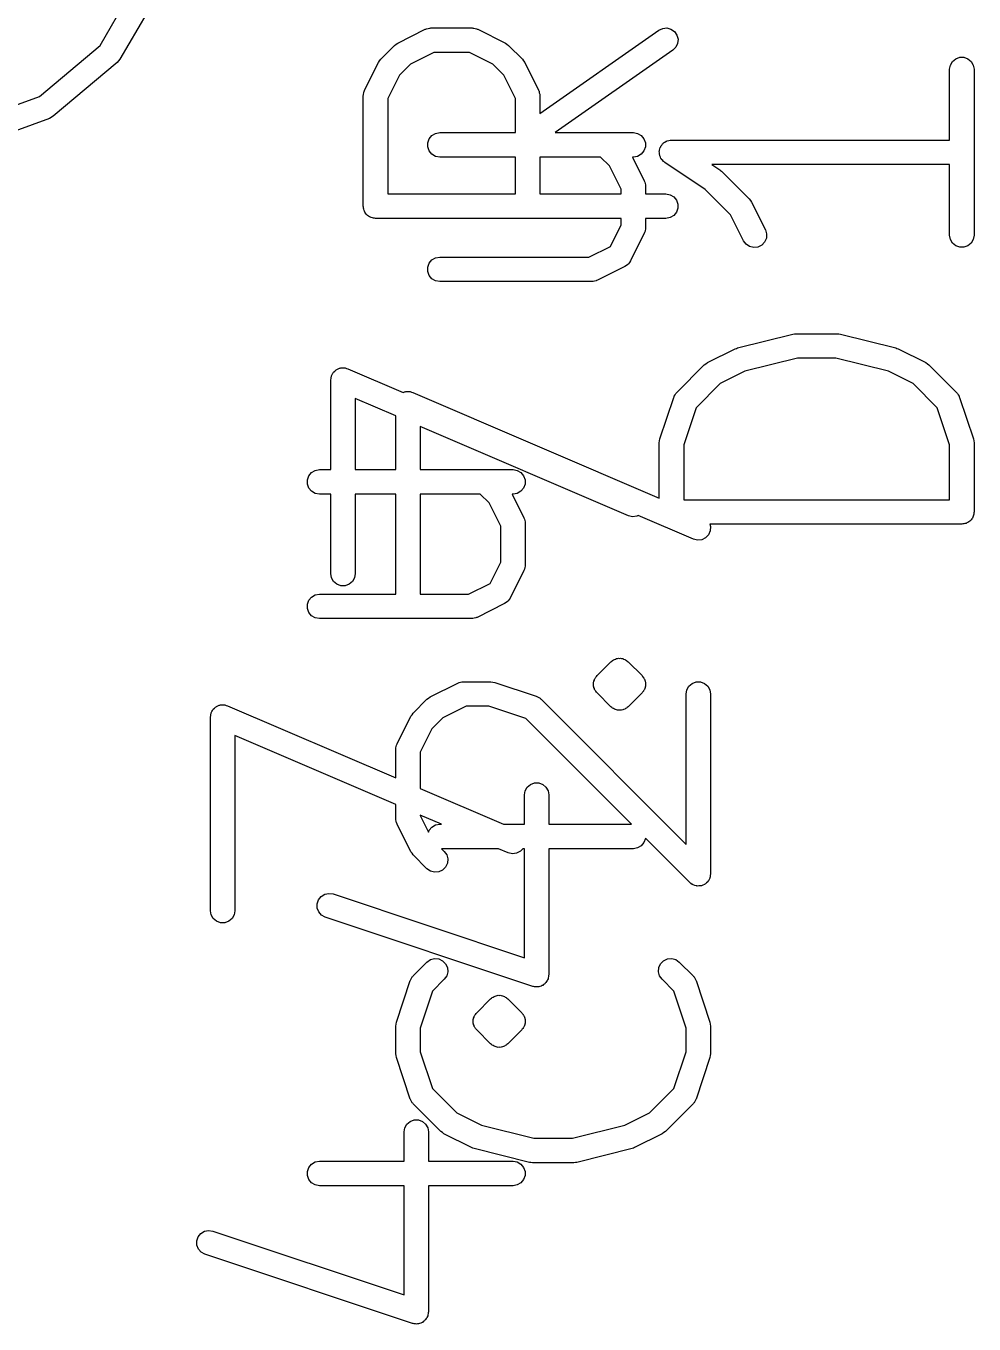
# Model space of a CAD drawing. Extents: x -2 to 76, y -93 to 7.
# Drawn here: x 12.92 to 16.86, y -42.22 to -36.83 of the extents above; entities that cross this region are included whole.
import ezdxf

# ---------------------------------------------------------------- set-up
doc = ezdxf.new("R2010")
doc.units = 0
doc.header["$MEASUREMENT"] = 0
doc.layers.add('BLACK', color=7, linetype='CONTINUOUS')

msp = doc.modelspace()

# ---------------------------------------------------------------- linework, layer by layer
at = {"layer": 'Black'}
for p, q in [((13.2272, -36.9102), (13.392, -36.6247)), ((13.483, -36.667), (13.3093, -36.9678)), ((14.4632, -36.9003), (14.5781, -36.8429)), ((14.5781, -36.8429), (14.5809, -36.842)), ((14.5809, -36.842), (14.5835, -36.8406)), ((14.5835, -36.8406), (14.5893, -36.8395)), ((14.5893, -36.8395), (14.595, -36.8378)), ((14.595, -36.8378), (14.598, -36.838)), ((14.598, -36.838), (14.6009, -36.8375)), ((14.6009, -36.8375), (14.7732, -36.8375)), ((14.7732, -36.8375), (14.7761, -36.838)), ((14.7761, -36.838), (14.779, -36.8378)), ((14.779, -36.8378), (14.7847, -36.8395)), ((14.7847, -36.8395), (14.7906, -36.8406)), ((14.7906, -36.8406), (14.7931, -36.842)), ((14.7931, -36.842), (14.7959, -36.8429)), ((14.7959, -36.8429), (14.9108, -36.9003)), ((15.0538, -37.1929), (15.5484, -36.8467)), ((15.5484, -36.8467), (15.5644, -36.8392)), ((15.5644, -36.8392), (15.582, -36.8377)), ((15.582, -36.8377), (15.599, -36.8423)), ((15.599, -36.8423), (15.6135, -36.8524)), ((15.6135, -36.8524), (15.6236, -36.8668)), ((15.6236, -36.8668), (15.6282, -36.8839)), ((12.9746, -37.1221), (13.2272, -36.9102)), ((14.3926, -36.9673), (14.45, -36.9098)), ((14.45, -36.9098), (14.4567, -36.9052)), ((14.4567, -36.9052), (14.4632, -36.9003)), ((14.9108, -36.9003), (14.9174, -36.9052)), ((14.9174, -36.9052), (14.924, -36.9098)), ((14.924, -36.9098), (14.9815, -36.9673)), ((15.6067, -36.9299), (15.1176, -37.2722)), ((15.6192, -36.9175), (15.6067, -36.9299)), ((15.6266, -36.9015), (15.6192, -36.9175)), ((15.6282, -36.8839), (15.6266, -36.9015)), ((13.2982, -36.9811), (13.0321, -37.2043)), ((13.3093, -36.9678), (13.2982, -36.9811)), ((13.3093, -36.9678), (13.3093, -36.9678)), ((14.3256, -37.0954), (14.3831, -36.9805)), ((14.3831, -36.9805), (14.3879, -36.974)), ((14.3879, -36.974), (14.3926, -36.9673)), ((14.6128, -36.9391), (14.516, -36.9875)), ((14.7612, -36.9391), (14.6128, -36.9391)), ((14.858, -36.9875), (14.7612, -36.9391)), ((14.9815, -36.9673), (14.9862, -36.974)), ((14.9862, -36.974), (14.991, -36.9805)), ((14.991, -36.9805), (15.0485, -37.0954)), ((16.7598, -36.9919), (16.7686, -36.9766)), ((16.7686, -36.9766), (16.7821, -36.9653)), ((16.7821, -36.9653), (16.7987, -36.9592)), ((16.7987, -36.9592), (16.8164, -36.9592)), ((16.8164, -36.9592), (16.8329, -36.9653)), ((16.8329, -36.9653), (16.8465, -36.9766)), ((16.8465, -36.9766), (16.8553, -36.9919)), ((14.4703, -37.0333), (14.4218, -37.1301)), ((14.516, -36.9875), (14.4703, -37.0333)), ((14.9038, -37.0333), (14.858, -36.9875)), ((14.9522, -37.1301), (14.9038, -37.0333)), ((16.7567, -37.0093), (16.7598, -36.9919)), ((16.7567, -37.3032), (16.7567, -37.0093)), ((16.8553, -36.9919), (16.8583, -37.0093)), ((16.8583, -37.0093), (16.8583, -37.6987)), ((12.6627, -37.2356), (12.9746, -37.1221)), ((14.3202, -37.1181), (14.3208, -37.1152)), ((14.3202, -37.5777), (14.3202, -37.1181)), ((14.3206, -37.1123), (14.3223, -37.1066)), ((14.3208, -37.1152), (14.3206, -37.1123)), ((14.3223, -37.1066), (14.3233, -37.1007)), ((14.3233, -37.1007), (14.3248, -37.0982)), ((14.3248, -37.0982), (14.3256, -37.0954)), ((14.4218, -37.1301), (14.4218, -37.5269)), ((14.9522, -37.2722), (14.9522, -37.1301)), ((15.0485, -37.0954), (15.0493, -37.0982)), ((15.0493, -37.0982), (15.0508, -37.1007)), ((15.0508, -37.1007), (15.0518, -37.1066)), ((15.0518, -37.1066), (15.0535, -37.1123)), ((15.0535, -37.1123), (15.0533, -37.1152)), ((15.0533, -37.1152), (15.0538, -37.1181)), ((15.0538, -37.1181), (15.0538, -37.1929)), ((13.0171, -37.213), (12.6907, -37.3318)), ((13.0321, -37.2043), (13.0171, -37.213)), ((13.0321, -37.2043), (13.0321, -37.2043)), ((14.5882, -37.3142), (14.5942, -37.2976)), ((14.5942, -37.2976), (14.6056, -37.2841)), ((14.6056, -37.2841), (14.6208, -37.2753)), ((14.6208, -37.2753), (14.6382, -37.2722)), ((14.6382, -37.2722), (14.9522, -37.2722)), ((15.1176, -37.2722), (15.4425, -37.2722)), ((15.4425, -37.2722), (15.4599, -37.2753)), ((15.4599, -37.2753), (15.4752, -37.2841)), ((15.4752, -37.2841), (15.4865, -37.2976)), ((15.4865, -37.2976), (15.4926, -37.3142)), ((15.5736, -37.312), (15.5785, -37.3084)), ((15.5785, -37.3084), (15.5812, -37.3076)), ((15.5812, -37.3076), (15.5837, -37.3062)), ((15.5837, -37.3062), (15.5896, -37.3052)), ((15.5896, -37.3052), (15.5955, -37.3035)), ((15.5955, -37.3035), (15.5983, -37.3037)), ((15.5983, -37.3037), (15.601, -37.3032)), ((15.601, -37.3032), (16.7567, -37.3032)), ((14.5882, -37.3319), (14.5882, -37.3142)), ((14.5942, -37.3484), (14.5882, -37.3319)), ((14.6056, -37.362), (14.5942, -37.3484)), ((14.6208, -37.3708), (14.6056, -37.362)), ((15.4752, -37.362), (15.4599, -37.3708)), ((15.4865, -37.3484), (15.4752, -37.362)), ((15.4926, -37.3319), (15.4865, -37.3484)), ((15.4926, -37.3142), (15.4926, -37.3319)), ((15.5504, -37.3507), (15.551, -37.348)), ((15.551, -37.3567), (15.5504, -37.3507)), ((15.551, -37.3452), (15.5531, -37.3395)), ((15.551, -37.348), (15.551, -37.3452)), ((15.551, -37.3628), (15.551, -37.3567)), ((15.552, -37.3654), (15.551, -37.3628)), ((15.5531, -37.3395), (15.5545, -37.3336)), ((15.5545, -37.3336), (15.5561, -37.3312)), ((15.5561, -37.3312), (15.5571, -37.3286)), ((15.5571, -37.3286), (15.561, -37.3239)), ((15.561, -37.3239), (15.5643, -37.3189)), ((15.5643, -37.3189), (15.5666, -37.3172)), ((15.5666, -37.3172), (15.5684, -37.3151)), ((15.5684, -37.3151), (15.5736, -37.312)), ((14.6382, -37.3738), (14.6208, -37.3708)), ((14.9522, -37.3738), (14.6382, -37.3738)), ((14.9522, -37.5269), (14.9522, -37.3738)), ((15.0538, -37.3738), (15.0538, -37.5269)), ((15.3066, -37.3738), (15.0538, -37.3738)), ((15.3433, -37.4106), (15.3066, -37.3738)), ((15.3917, -37.5074), (15.3433, -37.4106)), ((15.4425, -37.3738), (15.4386, -37.3738)), ((15.4386, -37.3738), (15.488, -37.4727)), ((15.4599, -37.3708), (15.4425, -37.3738)), ((15.5523, -37.3682), (15.552, -37.3654)), ((15.555, -37.3737), (15.5523, -37.3682)), ((15.5571, -37.3794), (15.555, -37.3737)), ((15.5589, -37.3815), (15.5571, -37.3794)), ((15.5601, -37.3841), (15.5589, -37.3815)), ((15.5645, -37.3882), (15.5601, -37.3841)), ((15.5684, -37.3929), (15.5645, -37.3882)), ((15.5708, -37.3943), (15.5684, -37.3929)), ((15.5729, -37.3962), (15.5708, -37.3943)), ((15.741, -37.5084), (15.5729, -37.3962)), ((16.7567, -37.4048), (15.7688, -37.4048)), ((15.7688, -37.4048), (15.8016, -37.4266)), ((16.7567, -37.6987), (16.7567, -37.4048)), ((15.8016, -37.4266), (15.8052, -37.4301)), ((15.8052, -37.4301), (15.8093, -37.433)), ((15.8093, -37.433), (15.9242, -37.5479)), ((15.3917, -37.5269), (15.3917, -37.5074)), ((15.488, -37.4727), (15.4888, -37.4755)), ((15.4888, -37.4755), (15.4903, -37.478)), ((15.4903, -37.478), (15.4913, -37.4839)), ((15.4913, -37.4839), (15.493, -37.4896)), ((15.493, -37.4896), (15.4928, -37.4925)), ((15.4928, -37.4925), (15.4933, -37.4954)), ((15.4933, -37.4954), (15.4933, -37.5269)), ((15.8466, -37.6139), (15.741, -37.5084)), ((14.321, -37.5821), (14.3202, -37.5777)), ((14.4218, -37.5269), (14.9522, -37.5269)), ((15.0538, -37.5269), (15.3917, -37.5269)), ((15.4933, -37.5269), (15.5775, -37.5269)), ((15.5775, -37.5269), (15.5949, -37.53)), ((15.5949, -37.53), (15.6102, -37.5388)), ((15.6102, -37.5388), (15.6215, -37.5523)), ((15.6215, -37.5523), (15.6276, -37.5689)), ((15.6276, -37.5689), (15.6276, -37.5866)), ((15.9242, -37.5479), (15.9289, -37.5545)), ((15.9289, -37.5545), (15.9337, -37.5611)), ((15.9337, -37.5611), (15.9912, -37.676)), ((14.321, -37.5866), (14.321, -37.5821)), ((14.3225, -37.5907), (14.321, -37.5866)), ((14.3233, -37.5951), (14.3225, -37.5907)), ((14.3255, -37.599), (14.3233, -37.5951)), ((14.3271, -37.6031), (14.3255, -37.599)), ((14.3299, -37.6065), (14.3271, -37.6031)), ((14.3321, -37.6104), (14.3299, -37.6065)), ((14.3355, -37.6132), (14.3321, -37.6104)), ((14.3384, -37.6167), (14.3355, -37.6132)), ((14.3422, -37.6189), (14.3384, -37.6167)), ((14.3456, -37.6217), (14.3422, -37.6189)), ((14.3498, -37.6233), (14.3456, -37.6217)), ((14.3537, -37.6255), (14.3498, -37.6233)), ((14.3581, -37.6262), (14.3537, -37.6255)), ((14.3622, -37.6278), (14.3581, -37.6262)), ((14.3667, -37.6278), (14.3622, -37.6278)), ((14.371, -37.6285), (14.3667, -37.6278)), ((15.3917, -37.6285), (14.371, -37.6285)), ((15.3917, -37.6558), (15.3917, -37.6285)), ((15.5775, -37.6285), (15.4933, -37.6285)), ((15.4933, -37.6285), (15.4933, -37.6678)), ((15.5949, -37.6255), (15.5775, -37.6285)), ((15.6102, -37.6167), (15.5949, -37.6255)), ((15.6215, -37.6031), (15.6102, -37.6167)), ((15.6276, -37.5866), (15.6215, -37.6031)), ((15.9003, -37.7214), (15.8466, -37.6139)), ((15.3472, -37.7448), (15.3917, -37.6558)), ((15.4888, -37.6877), (15.488, -37.6905)), ((15.4903, -37.6851), (15.4888, -37.6877)), ((15.4913, -37.6793), (15.4903, -37.6851)), ((15.493, -37.6736), (15.4913, -37.6793)), ((15.4933, -37.6678), (15.4928, -37.6706)), ((15.4928, -37.6706), (15.493, -37.6736)), ((15.9912, -37.676), (15.9962, -37.6929)), ((15.488, -37.6905), (15.4305, -37.8054)), ((15.9108, -37.7356), (15.9003, -37.7214)), ((15.9256, -37.7453), (15.9108, -37.7356)), ((15.976, -37.7395), (15.9602, -37.7474)), ((15.9882, -37.7267), (15.976, -37.7395)), ((15.9952, -37.7105), (15.9882, -37.7267)), ((15.9962, -37.6929), (15.9952, -37.7105)), ((16.7598, -37.7161), (16.7567, -37.6987)), ((16.7686, -37.7313), (16.7598, -37.7161)), ((16.7821, -37.7427), (16.7686, -37.7313)), ((16.8465, -37.7313), (16.8329, -37.7427)), ((16.8553, -37.7161), (16.8465, -37.7313)), ((16.8583, -37.6987), (16.8553, -37.7161)), ((14.6056, -37.8012), (14.6208, -37.7924)), ((14.6208, -37.7924), (14.6382, -37.7893)), ((14.6382, -37.7893), (15.2582, -37.7893)), ((15.2582, -37.7893), (15.3472, -37.7448)), ((15.9427, -37.7494), (15.9256, -37.7453)), ((15.9602, -37.7474), (15.9427, -37.7494)), ((16.7987, -37.7487), (16.7821, -37.7427)), ((16.8164, -37.7487), (16.7987, -37.7487)), ((16.8329, -37.7427), (16.8164, -37.7487)), ((14.5882, -37.8313), (14.5942, -37.8147)), ((14.5882, -37.8489), (14.5882, -37.8313)), ((14.5942, -37.8655), (14.5882, -37.8489)), ((14.5942, -37.8147), (14.6056, -37.8012)), ((15.4078, -37.8281), (15.2929, -37.8856)), ((15.4138, -37.8237), (15.4078, -37.8281)), ((15.42, -37.8196), (15.4138, -37.8237)), ((15.4209, -37.8184), (15.42, -37.8196)), ((15.422, -37.8176), (15.4209, -37.8184)), ((15.4261, -37.8114), (15.422, -37.8176)), ((15.4305, -37.8054), (15.4261, -37.8114)), ((14.6056, -37.879), (14.5942, -37.8655)), ((14.6208, -37.8879), (14.6056, -37.879)), ((14.6382, -37.8909), (14.6208, -37.8879)), ((15.2702, -37.8909), (14.6382, -37.8909)), ((15.2731, -37.8904), (15.2702, -37.8909)), ((15.276, -37.8906), (15.2731, -37.8904)), ((15.2817, -37.8889), (15.276, -37.8906)), ((15.2876, -37.8879), (15.2817, -37.8889)), ((15.2901, -37.8864), (15.2876, -37.8879)), ((15.2929, -37.8856), (15.2901, -37.8864)), ((15.876, -38.1665), (16.1058, -38.109)), ((16.1058, -38.109), (16.112, -38.1086)), ((16.112, -38.1086), (16.1181, -38.1075)), ((16.1181, -38.1075), (16.2905, -38.1075)), ((16.2905, -38.1075), (16.2966, -38.1086)), ((16.2966, -38.1086), (16.3028, -38.109)), ((16.3028, -38.109), (16.5326, -38.1665)), ((15.7507, -38.2278), (15.8656, -38.1703)), ((15.8656, -38.1703), (15.8709, -38.1687)), ((15.8709, -38.1687), (15.876, -38.1665)), ((16.5326, -38.1665), (16.5377, -38.1687)), ((16.5377, -38.1687), (16.543, -38.1703)), ((16.543, -38.1703), (16.6579, -38.2278)), ((16.1244, -38.2091), (15.906, -38.2637)), ((16.2842, -38.2091), (16.1244, -38.2091)), ((16.5026, -38.2637), (16.2842, -38.2091)), ((14.1883, -38.2824), (14.1912, -38.2773)), ((14.1912, -38.2773), (14.1935, -38.2719)), ((14.1935, -38.2719), (14.1956, -38.2697)), ((14.1956, -38.2697), (14.1971, -38.2671)), ((14.1971, -38.2671), (14.2016, -38.2633)), ((14.2016, -38.2633), (14.2056, -38.2591)), ((14.2056, -38.2591), (14.2083, -38.2577)), ((14.2083, -38.2577), (14.2106, -38.2557)), ((14.2106, -38.2557), (14.2161, -38.2537)), ((14.2161, -38.2537), (14.2214, -38.2511)), ((14.2214, -38.2511), (14.2244, -38.2507)), ((14.2244, -38.2507), (14.2272, -38.2497)), ((14.2272, -38.2497), (14.2331, -38.2497)), ((14.2331, -38.2497), (14.2389, -38.249)), ((14.2389, -38.249), (14.2418, -38.2497)), ((14.2418, -38.2497), (14.2449, -38.2497)), ((14.2449, -38.2497), (14.2504, -38.2517)), ((14.2504, -38.2517), (14.2561, -38.253)), ((14.2561, -38.253), (14.4863, -38.3517)), ((15.6226, -38.3522), (15.7375, -38.2373)), ((15.7375, -38.2373), (15.7442, -38.2326)), ((15.7442, -38.2326), (15.7507, -38.2278)), ((15.906, -38.2637), (15.8035, -38.315)), ((16.6051, -38.315), (16.5026, -38.2637)), ((16.6579, -38.2278), (16.6645, -38.2326)), ((16.6645, -38.2326), (16.6711, -38.2373)), ((16.6711, -38.2373), (16.786, -38.3522)), ((14.1852, -38.2997), (14.1863, -38.294)), ((14.1852, -38.6722), (14.1852, -38.2997)), ((14.1863, -38.294), (14.1866, -38.2881)), ((14.1866, -38.2881), (14.1878, -38.2854)), ((14.1878, -38.2854), (14.1883, -38.2824)), ((15.8035, -38.315), (15.7029, -38.4156)), ((16.7057, -38.4156), (16.6051, -38.315)), ((14.4552, -38.4489), (14.2868, -38.3768)), ((14.2868, -38.3768), (14.2868, -38.6722)), ((14.4863, -38.3517), (14.4914, -38.3491)), ((14.4914, -38.3491), (14.4944, -38.3488)), ((14.4944, -38.3488), (14.4972, -38.3477)), ((14.4972, -38.3477), (14.5031, -38.3477)), ((14.5031, -38.3477), (14.5089, -38.347)), ((14.5089, -38.347), (14.5118, -38.3477)), ((14.5118, -38.3477), (14.5149, -38.3477)), ((14.5149, -38.3477), (14.5204, -38.3497)), ((14.5204, -38.3497), (14.5261, -38.3511)), ((14.5261, -38.3511), (15.5502, -38.79)), ((15.5529, -38.5444), (15.6103, -38.3721)), ((15.6103, -38.3721), (15.6117, -38.3695)), ((15.6117, -38.3695), (15.6125, -38.3667)), ((15.6125, -38.3667), (15.6159, -38.3618)), ((15.6159, -38.3618), (15.6187, -38.3565)), ((15.6187, -38.3565), (15.6209, -38.3546)), ((15.6209, -38.3546), (15.6226, -38.3522)), ((16.786, -38.3522), (16.7877, -38.3546)), ((16.7877, -38.3546), (16.7899, -38.3565)), ((16.7899, -38.3565), (16.7927, -38.3618)), ((16.7927, -38.3618), (16.7961, -38.3666)), ((16.7961, -38.3666), (16.7969, -38.3695)), ((16.7969, -38.3695), (16.7983, -38.3721)), ((16.7983, -38.3721), (16.8557, -38.5444)), ((15.7029, -38.4156), (15.6518, -38.5687)), ((16.7567, -38.5687), (16.7057, -38.4156)), ((14.4552, -38.6722), (14.4552, -38.4489)), ((15.4225, -38.8635), (14.5568, -38.4925)), ((14.5568, -38.4925), (14.5568, -38.6722)), ((15.5517, -38.5525), (15.5529, -38.5444)), ((16.8557, -38.5444), (16.8569, -38.5525)), ((15.5502, -38.5605), (15.5517, -38.5525)), ((15.5502, -38.79), (15.5502, -38.5605)), ((15.6518, -38.5687), (15.6518, -38.7969)), ((16.7567, -38.7969), (16.7567, -38.5687)), ((16.8569, -38.5525), (16.8583, -38.5605)), ((16.8583, -38.5605), (16.8583, -38.8477)), ((14.0882, -38.7142), (14.0942, -38.6976)), ((14.0942, -38.6976), (14.1056, -38.6841)), ((14.1056, -38.6841), (14.1208, -38.6753)), ((14.1208, -38.6753), (14.1382, -38.6722)), ((14.1382, -38.6722), (14.1852, -38.6722)), ((14.2868, -38.6722), (14.4552, -38.6722)), ((14.5568, -38.6722), (14.9425, -38.6722)), ((14.9425, -38.6722), (14.9599, -38.6753)), ((14.9599, -38.6753), (14.9752, -38.6841)), ((14.9752, -38.6841), (14.9865, -38.6976)), ((14.9865, -38.6976), (14.9926, -38.7142)), ((14.0882, -38.7319), (14.0882, -38.7142)), ((14.0942, -38.7484), (14.0882, -38.7319)), ((14.1056, -38.762), (14.0942, -38.7484)), ((14.1208, -38.7708), (14.1056, -38.762)), ((14.9752, -38.762), (14.9599, -38.7708)), ((14.9865, -38.7484), (14.9752, -38.762)), ((14.9926, -38.7319), (14.9865, -38.7484)), ((14.9926, -38.7142), (14.9926, -38.7319)), ((14.1382, -38.7738), (14.1208, -38.7708)), ((14.1852, -38.7738), (14.1382, -38.7738)), ((14.1852, -39.1041), (14.1852, -38.7738)), ((14.4552, -38.7738), (14.2868, -38.7738)), ((14.2868, -38.7738), (14.2868, -39.1041)), ((14.4552, -39.1893), (14.4552, -38.7738)), ((14.5568, -38.7738), (14.5568, -39.1893)), ((14.8066, -38.7738), (14.5568, -38.7738)), ((14.8433, -38.8106), (14.8066, -38.7738)), ((14.8917, -38.9074), (14.8433, -38.8106)), ((14.9425, -38.7738), (14.9386, -38.7738)), ((14.9386, -38.7738), (14.988, -38.8727)), ((14.9599, -38.7708), (14.9425, -38.7738)), ((15.6518, -38.7969), (16.7567, -38.7969)), ((14.988, -38.8727), (14.9888, -38.8755)), ((15.4397, -38.8675), (15.4225, -38.8635)), ((15.4572, -38.8654), (15.4397, -38.8675)), ((15.4623, -38.8629), (15.4572, -38.8654)), ((15.6925, -38.9615), (15.4623, -38.8629)), ((16.8515, -38.8731), (16.8487, -38.8765)), ((16.8531, -38.869), (16.8515, -38.8731)), ((16.8553, -38.8651), (16.8531, -38.869)), ((16.8561, -38.8607), (16.8553, -38.8651)), ((16.8576, -38.8566), (16.8561, -38.8607)), ((16.8583, -38.8477), (16.8576, -38.8521)), ((16.8576, -38.8521), (16.8576, -38.8566)), ((14.8917, -39.0558), (14.8917, -38.9074)), ((14.9888, -38.8755), (14.9903, -38.878)), ((14.9903, -38.878), (14.9913, -38.8839)), ((14.9913, -38.8839), (14.993, -38.8896)), ((14.993, -38.8896), (14.9928, -38.8925)), ((14.9928, -38.8925), (14.9933, -38.8954)), ((14.9933, -38.8954), (14.9933, -39.0678)), ((15.762, -38.9264), (15.7551, -38.9426)), ((16.8075, -38.8985), (15.7599, -38.8985)), ((15.7599, -38.8985), (15.763, -38.9088)), ((15.763, -38.9088), (15.762, -38.9264)), ((16.8119, -38.8978), (16.8075, -38.8985)), ((16.8164, -38.8978), (16.8119, -38.8978)), ((16.8205, -38.8962), (16.8164, -38.8978)), ((16.8249, -38.8955), (16.8205, -38.8962)), ((16.8288, -38.8933), (16.8249, -38.8955)), ((16.8329, -38.8917), (16.8288, -38.8933)), ((16.8364, -38.8889), (16.8329, -38.8917)), ((16.8402, -38.8867), (16.8364, -38.8889)), ((16.8431, -38.8832), (16.8402, -38.8867)), ((16.8465, -38.8804), (16.8431, -38.8832)), ((16.8487, -38.8765), (16.8465, -38.8804)), ((15.7097, -38.9656), (15.6925, -38.9615)), ((15.7272, -38.9635), (15.7097, -38.9656)), ((15.743, -38.9555), (15.7272, -38.9635)), ((15.7551, -38.9426), (15.743, -38.9555)), ((14.8472, -39.1448), (14.8917, -39.0558)), ((14.9888, -39.0877), (14.988, -39.0905)), ((14.9903, -39.0851), (14.9888, -39.0877)), ((14.9913, -39.0793), (14.9903, -39.0851)), ((14.993, -39.0736), (14.9913, -39.0793)), ((14.9933, -39.0678), (14.9928, -39.0706)), ((14.9928, -39.0706), (14.993, -39.0736)), ((14.1883, -39.1214), (14.1852, -39.1041)), ((14.1971, -39.1367), (14.1883, -39.1214)), ((14.2106, -39.1481), (14.1971, -39.1367)), ((14.275, -39.1367), (14.2614, -39.1481)), ((14.2838, -39.1214), (14.275, -39.1367)), ((14.2868, -39.1041), (14.2838, -39.1214)), ((14.988, -39.0905), (14.9305, -39.2054)), ((14.1056, -39.2012), (14.1208, -39.1924)), ((14.1208, -39.1924), (14.1382, -39.1893)), ((14.1382, -39.1893), (14.4552, -39.1893)), ((14.2272, -39.1541), (14.2106, -39.1481)), ((14.2449, -39.1541), (14.2272, -39.1541)), ((14.2614, -39.1481), (14.2449, -39.1541)), ((14.5568, -39.1893), (14.7582, -39.1893)), ((14.7582, -39.1893), (14.8472, -39.1448)), ((14.0882, -39.2313), (14.0942, -39.2147)), ((14.0882, -39.2489), (14.0882, -39.2313)), ((14.0942, -39.2655), (14.0882, -39.2489)), ((14.0942, -39.2147), (14.1056, -39.2012)), ((14.9078, -39.2281), (14.7929, -39.2856)), ((14.9138, -39.2237), (14.9078, -39.2281)), ((14.92, -39.2196), (14.9138, -39.2237)), ((14.9209, -39.2184), (14.92, -39.2196)), ((14.922, -39.2176), (14.9209, -39.2184)), ((14.9261, -39.2114), (14.922, -39.2176)), ((14.9305, -39.2054), (14.9261, -39.2114)), ((14.1056, -39.279), (14.0942, -39.2655)), ((14.1208, -39.2879), (14.1056, -39.279)), ((14.1382, -39.2909), (14.1208, -39.2879)), ((14.7702, -39.2909), (14.1382, -39.2909)), ((14.7731, -39.2904), (14.7702, -39.2909)), ((14.776, -39.2906), (14.7731, -39.2904)), ((14.7817, -39.2889), (14.776, -39.2906)), ((14.7876, -39.2879), (14.7817, -39.2889)), ((14.7901, -39.2864), (14.7876, -39.2879)), ((14.7929, -39.2856), (14.7901, -39.2864)), ((15.3528, -39.4678), (15.356, -39.4646)), ((15.356, -39.4646), (15.36, -39.4627)), ((15.36, -39.4627), (15.3636, -39.4602)), ((15.3636, -39.4602), (15.3679, -39.459)), ((15.3679, -39.459), (15.3719, -39.4572)), ((15.3719, -39.4572), (15.3764, -39.4568)), ((15.3764, -39.4568), (15.3807, -39.4556)), ((15.3807, -39.4556), (15.3851, -39.456)), ((15.3851, -39.456), (15.3895, -39.4556)), ((15.3895, -39.4556), (15.3938, -39.4568)), ((15.3938, -39.4568), (15.3982, -39.4572)), ((15.3982, -39.4572), (15.4023, -39.459)), ((15.4023, -39.459), (15.4066, -39.4602)), ((15.4066, -39.4602), (15.4102, -39.4627)), ((15.4102, -39.4627), (15.4142, -39.4646)), ((15.4142, -39.4646), (15.4174, -39.4678)), ((15.2917, -39.5278), (15.3492, -39.4703)), ((15.3492, -39.4703), (15.3528, -39.4678)), ((15.4174, -39.4678), (15.421, -39.4703)), ((15.421, -39.4703), (15.4785, -39.5278)), ((14.5982, -39.6163), (14.7131, -39.5588)), ((14.7131, -39.5588), (14.7159, -39.558)), ((14.7159, -39.558), (14.7185, -39.5565)), ((14.7185, -39.5565), (14.7243, -39.5555)), ((14.7243, -39.5555), (14.73, -39.5538)), ((14.73, -39.5538), (14.733, -39.554)), ((14.733, -39.554), (14.7359, -39.5535)), ((14.7359, -39.5535), (14.8508, -39.5535)), ((14.8508, -39.5535), (14.8588, -39.5549)), ((14.8588, -39.5549), (14.8668, -39.5561)), ((14.8668, -39.5561), (15.0392, -39.6135)), ((15.277, -39.5593), (15.2776, -39.5571)), ((15.2774, -39.5637), (15.277, -39.5593)), ((15.277, -39.5681), (15.2774, -39.5637)), ((15.2776, -39.5703), (15.277, -39.5681)), ((15.2776, -39.5549), (15.2784, -39.5528)), ((15.2776, -39.5571), (15.2776, -39.5549)), ((15.2776, -39.5725), (15.2776, -39.5703)), ((15.2784, -39.5746), (15.2776, -39.5725)), ((15.2784, -39.5528), (15.2786, -39.5505)), ((15.2786, -39.5768), (15.2784, -39.5746)), ((15.2786, -39.5505), (15.2805, -39.5465)), ((15.2805, -39.5465), (15.2816, -39.5422)), ((15.2816, -39.5422), (15.2829, -39.5404)), ((15.2829, -39.5404), (15.2836, -39.5383)), ((15.2836, -39.5383), (15.2851, -39.5366)), ((15.2851, -39.5366), (15.286, -39.5346)), ((15.286, -39.5346), (15.2892, -39.5314)), ((15.2892, -39.5314), (15.2917, -39.5278)), ((15.4785, -39.5278), (15.481, -39.5314)), ((15.481, -39.5314), (15.4842, -39.5346)), ((15.4842, -39.5346), (15.4851, -39.5366)), ((15.4851, -39.5366), (15.4865, -39.5383)), ((15.4865, -39.5383), (15.4873, -39.5404)), ((15.4873, -39.5404), (15.4886, -39.5422)), ((15.4886, -39.5422), (15.4897, -39.5465)), ((15.4897, -39.5465), (15.4916, -39.5505)), ((15.4916, -39.5505), (15.4918, -39.5528)), ((15.4918, -39.5746), (15.4916, -39.5768)), ((15.4918, -39.5528), (15.4926, -39.5549)), ((15.4926, -39.5725), (15.4918, -39.5746)), ((15.4926, -39.5549), (15.4926, -39.5571)), ((15.4926, -39.5571), (15.4932, -39.5593)), ((15.4932, -39.5681), (15.4926, -39.5703)), ((15.4926, -39.5703), (15.4926, -39.5725)), ((15.4932, -39.5593), (15.4928, -39.5637)), ((15.4928, -39.5637), (15.4932, -39.5681)), ((15.6648, -39.5869), (15.6736, -39.5716)), ((15.6736, -39.5716), (15.6871, -39.5603)), ((15.6871, -39.5603), (15.7037, -39.5542)), ((15.7037, -39.5542), (15.7214, -39.5542)), ((15.7214, -39.5542), (15.7379, -39.5603)), ((15.7379, -39.5603), (15.7515, -39.5716)), ((15.7515, -39.5716), (15.7603, -39.5869)), ((14.5276, -39.6832), (14.585, -39.6258)), ((14.585, -39.6258), (14.5917, -39.6211)), ((14.5917, -39.6211), (14.5982, -39.6163)), ((15.0392, -39.6135), (15.0418, -39.6149)), ((15.0418, -39.6149), (15.0446, -39.6157)), ((15.0446, -39.6157), (15.0495, -39.6191)), ((15.0495, -39.6191), (15.0547, -39.6219)), ((15.0547, -39.6219), (15.0566, -39.6241)), ((15.0566, -39.6241), (15.059, -39.6258)), ((15.059, -39.6258), (15.6617, -40.2285)), ((15.2805, -39.5809), (15.2786, -39.5768)), ((15.2816, -39.5852), (15.2805, -39.5809)), ((15.2829, -39.587), (15.2816, -39.5852)), ((15.2836, -39.5891), (15.2829, -39.587)), ((15.2851, -39.5908), (15.2836, -39.5891)), ((15.286, -39.5928), (15.2851, -39.5908)), ((15.2892, -39.596), (15.286, -39.5928)), ((15.2917, -39.5996), (15.2892, -39.596)), ((15.3492, -39.6571), (15.2917, -39.5996)), ((15.4785, -39.5996), (15.421, -39.6571)), ((15.481, -39.596), (15.4785, -39.5996)), ((15.4842, -39.5928), (15.481, -39.596)), ((15.4851, -39.5908), (15.4842, -39.5928)), ((15.4865, -39.5891), (15.4851, -39.5908)), ((15.4873, -39.587), (15.4865, -39.5891)), ((15.4886, -39.5852), (15.4873, -39.587)), ((15.4897, -39.5809), (15.4886, -39.5852)), ((15.4916, -39.5768), (15.4897, -39.5809)), ((15.6617, -39.6043), (15.6648, -39.5869)), ((15.6617, -40.2285), (15.6617, -39.6043)), ((15.7603, -39.5869), (15.7633, -39.6043)), ((15.7633, -39.6043), (15.7633, -40.3511)), ((13.6878, -39.6853), (13.6883, -39.6824)), ((13.6883, -39.6824), (13.6912, -39.6773)), ((13.6912, -39.6773), (13.6935, -39.6719)), ((13.6935, -39.6719), (13.6956, -39.6697)), ((13.6956, -39.6697), (13.6971, -39.6671)), ((13.6971, -39.6671), (13.7016, -39.6633)), ((13.7016, -39.6633), (13.7056, -39.6591)), ((13.7056, -39.6591), (13.7083, -39.6577)), ((13.7083, -39.6577), (13.7106, -39.6557)), ((13.7106, -39.6557), (13.7161, -39.6537)), ((13.7161, -39.6537), (13.7214, -39.6511)), ((13.7214, -39.6511), (13.7244, -39.6507)), ((13.7244, -39.6507), (13.7272, -39.6497)), ((13.7272, -39.6497), (13.7331, -39.6497)), ((13.7331, -39.6497), (13.7389, -39.649)), ((13.7389, -39.649), (13.7418, -39.6497)), ((13.7418, -39.6497), (13.7449, -39.6497)), ((13.7449, -39.6497), (13.7504, -39.6517)), ((13.7504, -39.6517), (13.7561, -39.653)), ((13.7561, -39.653), (14.4552, -39.9527)), ((14.5229, -39.6899), (14.5276, -39.6832)), ((14.7478, -39.6551), (14.651, -39.7035)), ((14.8425, -39.6551), (14.7478, -39.6551)), ((14.9957, -39.7061), (14.8425, -39.6551)), ((15.3528, -39.6596), (15.3492, -39.6571)), ((15.356, -39.6628), (15.3528, -39.6596)), ((15.36, -39.6646), (15.356, -39.6628)), ((15.3636, -39.6672), (15.36, -39.6646)), ((15.3679, -39.6683), (15.3636, -39.6672)), ((15.3719, -39.6702), (15.3679, -39.6683)), ((15.3764, -39.6706), (15.3719, -39.6702)), ((15.3807, -39.6717), (15.3764, -39.6706)), ((15.3851, -39.6714), (15.3807, -39.6717)), ((15.3895, -39.6717), (15.3851, -39.6714)), ((15.3938, -39.6706), (15.3895, -39.6717)), ((15.3982, -39.6702), (15.3938, -39.6706)), ((15.4023, -39.6683), (15.3982, -39.6702)), ((15.4066, -39.6672), (15.4023, -39.6683)), ((15.4102, -39.6646), (15.4066, -39.6672)), ((15.4142, -39.6628), (15.4102, -39.6646)), ((15.4174, -39.6596), (15.4142, -39.6628)), ((15.421, -39.6571), (15.4174, -39.6596)), ((13.6852, -39.6997), (13.6863, -39.694)), ((13.6852, -40.5041), (13.6852, -39.6997)), ((13.6863, -39.694), (13.6866, -39.6881)), ((13.6866, -39.6881), (13.6878, -39.6853)), ((14.4606, -39.8114), (14.5181, -39.6964)), ((14.5181, -39.6964), (14.5229, -39.6899)), ((14.651, -39.7035), (14.6052, -39.7493)), ((15.4344, -40.1449), (14.9957, -39.7061)), ((14.4552, -40.0632), (13.7868, -39.7768)), ((13.7868, -39.7768), (13.7868, -40.5041)), ((14.6052, -39.7493), (14.5568, -39.8461)), ((14.4552, -39.8341), (14.4558, -39.8312)), ((14.4552, -39.9527), (14.4552, -39.8341)), ((14.4556, -39.8283), (14.4573, -39.8226)), ((14.4558, -39.8312), (14.4556, -39.8283)), ((14.4573, -39.8226), (14.4583, -39.8167)), ((14.4583, -39.8167), (14.4598, -39.8142)), ((14.4598, -39.8142), (14.4606, -39.8114)), ((14.5568, -39.8461), (14.5568, -39.9962)), ((14.5568, -39.9962), (14.9036, -40.1449)), ((14.9896, -40.0233), (14.9926, -40.0059)), ((14.9926, -40.0059), (15.0015, -39.9907)), ((15.0015, -39.9907), (15.015, -39.9793)), ((15.015, -39.9793), (15.0316, -39.9733)), ((15.0316, -39.9733), (15.0492, -39.9733)), ((15.0492, -39.9733), (15.0658, -39.9793)), ((15.0658, -39.9793), (15.0793, -39.9907)), ((15.0793, -39.9907), (15.0881, -40.0059)), ((15.0881, -40.0059), (15.0912, -40.0233)), ((14.9896, -40.1449), (14.9896, -40.0233)), ((15.0912, -40.0233), (15.0912, -40.1449)), ((14.4552, -40.1213), (14.4552, -40.0632)), ((14.6457, -40.1449), (14.5568, -40.1068)), ((14.5568, -40.1068), (14.5568, -40.1093)), ((14.5568, -40.1093), (14.5913, -40.1783)), ((14.4558, -40.1242), (14.4552, -40.1213)), ((14.4556, -40.1271), (14.4558, -40.1242)), ((14.4573, -40.1328), (14.4556, -40.1271)), ((14.4583, -40.1387), (14.4573, -40.1328)), ((14.4598, -40.1412), (14.4583, -40.1387)), ((14.4606, -40.1441), (14.4598, -40.1412)), ((14.5181, -40.259), (14.4606, -40.1441)), ((14.5942, -40.1703), (14.6056, -40.1568)), ((14.6056, -40.1568), (14.6208, -40.1479)), ((14.6208, -40.1479), (14.6382, -40.1449)), ((14.6382, -40.1449), (14.6457, -40.1449)), ((14.9036, -40.1449), (14.9896, -40.1449)), ((15.0912, -40.1449), (15.4344, -40.1449)), ((14.5913, -40.1783), (14.5942, -40.1703)), ((15.4865, -40.2211), (15.4752, -40.2346)), ((15.4926, -40.2045), (15.4865, -40.2211)), ((15.6766, -40.3871), (15.4926, -40.203)), ((15.4926, -40.203), (15.4926, -40.2045)), ((14.5229, -40.2655), (14.5181, -40.259)), ((14.5276, -40.2722), (14.5229, -40.2655)), ((14.585, -40.3296), (14.5276, -40.2722)), ((14.8828, -40.2465), (14.6456, -40.2465)), ((14.6456, -40.2465), (14.6569, -40.2578)), ((14.6569, -40.2578), (14.667, -40.2722)), ((14.667, -40.2722), (14.6716, -40.2893)), ((14.9225, -40.2635), (14.8828, -40.2465)), ((14.9397, -40.2675), (14.9225, -40.2635)), ((14.9572, -40.2654), (14.9397, -40.2675)), ((14.973, -40.2575), (14.9572, -40.2654)), ((14.9833, -40.2465), (14.973, -40.2575)), ((14.9896, -40.2465), (14.9833, -40.2465)), ((14.9896, -40.6997), (14.9896, -40.2465)), ((15.4425, -40.2465), (15.0912, -40.2465)), ((15.0912, -40.2465), (15.0912, -40.7702)), ((15.4599, -40.2434), (15.4425, -40.2465)), ((15.4752, -40.2346), (15.4599, -40.2434)), ((14.5995, -40.3397), (14.585, -40.3296)), ((14.6626, -40.3228), (14.6501, -40.3353)), ((14.67, -40.3068), (14.6626, -40.3228)), ((14.6716, -40.2893), (14.67, -40.3068)), ((14.6165, -40.3443), (14.5995, -40.3397)), ((14.6341, -40.3428), (14.6165, -40.3443)), ((14.6501, -40.3353), (14.6341, -40.3428)), ((15.7515, -40.3838), (15.7464, -40.3881)), ((15.7526, -40.3819), (15.7515, -40.3838)), ((15.7542, -40.3803), (15.7526, -40.3819)), ((15.757, -40.3743), (15.7542, -40.3803)), ((15.7603, -40.3685), (15.757, -40.3743)), ((15.7607, -40.3663), (15.7603, -40.3685)), ((15.7616, -40.3643), (15.7607, -40.3663)), ((15.7622, -40.3577), (15.7616, -40.3643)), ((15.7633, -40.3511), (15.7622, -40.3577)), ((14.1449, -40.4449), (14.1599, -40.4357)), ((14.1599, -40.4357), (14.1772, -40.4321)), ((14.1772, -40.4321), (14.1947, -40.4347)), ((14.1947, -40.4347), (14.9896, -40.6997)), ((15.6821, -40.3909), (15.6766, -40.3871)), ((15.6871, -40.3951), (15.6821, -40.3909)), ((15.6892, -40.3959), (15.6871, -40.3951)), ((15.6911, -40.3972), (15.6892, -40.3959)), ((15.6975, -40.3989), (15.6911, -40.3972)), ((15.7037, -40.4012), (15.6975, -40.3989)), ((15.706, -40.4012), (15.7037, -40.4012)), ((15.7081, -40.4017), (15.706, -40.4012)), ((15.7147, -40.4012), (15.7081, -40.4017)), ((15.7214, -40.4012), (15.7147, -40.4012)), ((15.7235, -40.4004), (15.7214, -40.4012)), ((15.7257, -40.4002), (15.7235, -40.4004)), ((15.7317, -40.3974), (15.7257, -40.4002)), ((15.7379, -40.3951), (15.7317, -40.3974)), ((15.7397, -40.3937), (15.7379, -40.3951)), ((15.7417, -40.3928), (15.7397, -40.3937)), ((15.7464, -40.3881), (15.7417, -40.3928)), ((14.1283, -40.4755), (14.1339, -40.4587)), ((14.1288, -40.4931), (14.1283, -40.4755)), ((14.1339, -40.4587), (14.1449, -40.4449)), ((13.6883, -40.5214), (13.6852, -40.5041)), ((13.6971, -40.5367), (13.6883, -40.5214)), ((13.7106, -40.5481), (13.6971, -40.5367)), ((13.775, -40.5367), (13.7614, -40.5481)), ((13.7838, -40.5214), (13.775, -40.5367)), ((13.7868, -40.5041), (13.7838, -40.5214)), ((14.1353, -40.5095), (14.1288, -40.4931)), ((14.147, -40.5227), (14.1353, -40.5095)), ((14.1625, -40.5311), (14.147, -40.5227)), ((15.0243, -40.8184), (14.1625, -40.5311)), ((13.7272, -40.5541), (13.7106, -40.5481)), ((13.7449, -40.5541), (13.7272, -40.5541)), ((13.7614, -40.5481), (13.7449, -40.5541)), ((14.585, -40.7174), (14.5995, -40.7073)), ((14.5995, -40.7073), (14.6165, -40.7027)), ((14.6165, -40.7027), (14.6341, -40.7042)), ((14.6341, -40.7042), (14.6501, -40.7117)), ((15.5685, -40.7117), (15.5845, -40.7042)), ((15.5845, -40.7042), (15.6021, -40.7027)), ((15.6021, -40.7027), (15.6191, -40.7073)), ((15.6191, -40.7073), (15.6336, -40.7174)), ((14.5276, -40.7748), (14.585, -40.7174)), ((14.6501, -40.7117), (14.6626, -40.7242)), ((14.6626, -40.7242), (14.67, -40.7402)), ((14.6716, -40.7577), (14.667, -40.7748)), ((14.67, -40.7402), (14.6716, -40.7577)), ((15.547, -40.7577), (15.5486, -40.7402)), ((15.5516, -40.7748), (15.547, -40.7577)), ((15.5486, -40.7402), (15.556, -40.7242)), ((15.556, -40.7242), (15.5685, -40.7117)), ((15.6336, -40.7174), (15.691, -40.7748)), ((14.4579, -40.9671), (14.5153, -40.7947)), ((14.5153, -40.7947), (14.5167, -40.7921)), ((14.5167, -40.7921), (14.5175, -40.7893)), ((14.5175, -40.7893), (14.5209, -40.7844)), ((14.5209, -40.7844), (14.5237, -40.7792)), ((14.5237, -40.7792), (14.5259, -40.7772)), ((14.5259, -40.7772), (14.5276, -40.7748)), ((14.6569, -40.7892), (14.6079, -40.8382)), ((14.667, -40.7748), (14.6569, -40.7892)), ((15.0623, -40.8155), (15.0591, -40.8174)), ((15.0658, -40.8142), (15.0623, -40.8155)), ((15.0697, -40.8109), (15.0658, -40.8142)), ((15.0741, -40.8082), (15.0697, -40.8109)), ((15.0764, -40.8053), (15.0741, -40.8082)), ((15.0793, -40.8028), (15.0764, -40.8053)), ((15.0819, -40.7984), (15.0793, -40.8028)), ((15.0851, -40.7944), (15.0819, -40.7984)), ((15.0862, -40.7908), (15.0851, -40.7944)), ((15.0881, -40.7876), (15.0862, -40.7908)), ((15.089, -40.7825), (15.0881, -40.7876)), ((15.0906, -40.7776), (15.089, -40.7825)), ((15.0912, -40.7702), (15.0905, -40.7739)), ((15.0905, -40.7739), (15.0906, -40.7776)), ((15.5617, -40.7892), (15.5516, -40.7748)), ((15.6107, -40.8382), (15.5617, -40.7892)), ((15.691, -40.7748), (15.6927, -40.7772)), ((15.6927, -40.7772), (15.6949, -40.7792)), ((15.6949, -40.7792), (15.6977, -40.7844)), ((15.6977, -40.7844), (15.7011, -40.7893)), ((15.7011, -40.7893), (15.7019, -40.7921)), ((15.7019, -40.7921), (15.7033, -40.7947)), ((15.7033, -40.7947), (15.7607, -40.9671)), ((14.6079, -40.8382), (14.5568, -40.9914)), ((14.8492, -40.8703), (14.8528, -40.8678)), ((14.8528, -40.8678), (14.856, -40.8646)), ((14.856, -40.8646), (14.86, -40.8627)), ((14.86, -40.8627), (14.8636, -40.8602)), ((14.8636, -40.8602), (14.8679, -40.859)), ((14.8679, -40.859), (14.8719, -40.8572)), ((14.8719, -40.8572), (14.8764, -40.8568)), ((14.8764, -40.8568), (14.8807, -40.8556)), ((14.8807, -40.8556), (14.8851, -40.856)), ((14.8851, -40.856), (14.8895, -40.8556)), ((14.8895, -40.8556), (14.8938, -40.8568)), ((14.8938, -40.8568), (14.8982, -40.8572)), ((14.8982, -40.8572), (14.9023, -40.859)), ((14.9023, -40.859), (14.9066, -40.8602)), ((14.9066, -40.8602), (14.9102, -40.8627)), ((14.9102, -40.8627), (14.9142, -40.8646)), ((14.9142, -40.8646), (14.9174, -40.8678)), ((14.9174, -40.8678), (14.921, -40.8703)), ((15.028, -40.8189), (15.0243, -40.8184)), ((15.0316, -40.8202), (15.028, -40.8189)), ((15.0367, -40.8202), (15.0316, -40.8202)), ((15.0418, -40.821), (15.0367, -40.8202)), ((15.0454, -40.8202), (15.0418, -40.821)), ((15.0492, -40.8202), (15.0454, -40.8202)), ((15.054, -40.8185), (15.0492, -40.8202)), ((15.0591, -40.8174), (15.054, -40.8185)), ((15.6617, -40.9914), (15.6107, -40.8382)), ((14.7917, -40.9278), (14.8492, -40.8703)), ((14.921, -40.8703), (14.9785, -40.9278)), ((14.4552, -40.9831), (14.4567, -40.9751)), ((14.4567, -40.9751), (14.4579, -40.9671)), ((14.777, -40.9593), (14.7776, -40.9571)), ((14.7774, -40.9637), (14.777, -40.9593)), ((14.777, -40.9681), (14.7774, -40.9637)), ((14.7776, -40.9703), (14.777, -40.9681)), ((14.7776, -40.9549), (14.7784, -40.9528)), ((14.7776, -40.9571), (14.7776, -40.9549)), ((14.7776, -40.9725), (14.7776, -40.9703)), ((14.7784, -40.9746), (14.7776, -40.9725)), ((14.7784, -40.9528), (14.7786, -40.9505)), ((14.7786, -40.9768), (14.7784, -40.9746)), ((14.7786, -40.9505), (14.7805, -40.9465)), ((14.7805, -40.9809), (14.7786, -40.9768)), ((14.7805, -40.9465), (14.7816, -40.9422)), ((14.7816, -40.9422), (14.7829, -40.9404)), ((14.7829, -40.9404), (14.7836, -40.9383)), ((14.7836, -40.9383), (14.7851, -40.9366)), ((14.7851, -40.9366), (14.786, -40.9346)), ((14.786, -40.9346), (14.7892, -40.9314)), ((14.7892, -40.9314), (14.7917, -40.9278)), ((14.9785, -40.9278), (14.981, -40.9314)), ((14.981, -40.9314), (14.9842, -40.9346)), ((14.9842, -40.9346), (14.9851, -40.9366)), ((14.9851, -40.9366), (14.9865, -40.9383)), ((14.9865, -40.9383), (14.9873, -40.9404)), ((14.9873, -40.9404), (14.9886, -40.9422)), ((14.9886, -40.9422), (14.9897, -40.9465)), ((14.9897, -40.9465), (14.9916, -40.9505)), ((14.9916, -40.9768), (14.9897, -40.9809)), ((14.9916, -40.9505), (14.9918, -40.9528)), ((14.9918, -40.9746), (14.9916, -40.9768)), ((14.9918, -40.9528), (14.9926, -40.9549)), ((14.9926, -40.9725), (14.9918, -40.9746)), ((14.9926, -40.9549), (14.9926, -40.9571)), ((14.9926, -40.9571), (14.9932, -40.9593)), ((14.9932, -40.9681), (14.9926, -40.9703)), ((14.9926, -40.9703), (14.9926, -40.9725)), ((14.9932, -40.9593), (14.9928, -40.9637)), ((14.9928, -40.9637), (14.9932, -40.9681)), ((15.7607, -40.9671), (15.7619, -40.9751)), ((15.7619, -40.9751), (15.7633, -40.9831)), ((14.4552, -41.098), (14.4552, -40.9831)), ((14.5568, -40.9914), (14.5568, -41.0898)), ((14.7816, -40.9852), (14.7805, -40.9809)), ((14.7829, -40.987), (14.7816, -40.9852)), ((14.7836, -40.9891), (14.7829, -40.987)), ((14.7851, -40.9908), (14.7836, -40.9891)), ((14.786, -40.9928), (14.7851, -40.9908)), ((14.7892, -40.996), (14.786, -40.9928)), ((14.7917, -40.9996), (14.7892, -40.996)), ((14.8492, -41.0571), (14.7917, -40.9996)), ((14.9785, -40.9996), (14.921, -41.0571)), ((14.981, -40.996), (14.9785, -40.9996)), ((14.9842, -40.9928), (14.981, -40.996)), ((14.9851, -40.9908), (14.9842, -40.9928)), ((14.9865, -40.9891), (14.9851, -40.9908)), ((14.9873, -40.987), (14.9865, -40.9891)), ((14.9886, -40.9852), (14.9873, -40.987)), ((14.9897, -40.9809), (14.9886, -40.9852)), ((15.6617, -41.0898), (15.6617, -40.9914)), ((15.7633, -40.9831), (15.7633, -41.098)), ((14.8528, -41.0596), (14.8492, -41.0571)), ((14.856, -41.0628), (14.8528, -41.0596)), ((14.86, -41.0646), (14.856, -41.0628)), ((14.8636, -41.0672), (14.86, -41.0646)), ((14.8679, -41.0683), (14.8636, -41.0672)), ((14.8719, -41.0702), (14.8679, -41.0683)), ((14.8764, -41.0706), (14.8719, -41.0702)), ((14.8807, -41.0717), (14.8764, -41.0706)), ((14.8851, -41.0714), (14.8807, -41.0717)), ((14.8895, -41.0717), (14.8851, -41.0714)), ((14.8938, -41.0706), (14.8895, -41.0717)), ((14.8982, -41.0702), (14.8938, -41.0706)), ((14.9023, -41.0683), (14.8982, -41.0702)), ((14.9066, -41.0672), (14.9023, -41.0683)), ((14.9102, -41.0646), (14.9066, -41.0672)), ((14.9142, -41.0628), (14.9102, -41.0646)), ((14.9174, -41.0596), (14.9142, -41.0628)), ((14.921, -41.0571), (14.9174, -41.0596)), ((14.4567, -41.106), (14.4552, -41.098)), ((14.4579, -41.1141), (14.4567, -41.106)), ((14.5153, -41.2864), (14.4579, -41.1141)), ((14.5568, -41.0898), (14.6079, -41.2429)), ((15.6107, -41.2429), (15.6617, -41.0898)), ((15.7607, -41.1141), (15.7033, -41.2864)), ((15.7619, -41.106), (15.7607, -41.1141)), ((15.7633, -41.098), (15.7619, -41.106)), ((14.6079, -41.2429), (14.7085, -41.3435)), ((15.5101, -41.3435), (15.6107, -41.2429)), ((14.5167, -41.289), (14.5153, -41.2864)), ((14.5175, -41.2918), (14.5167, -41.289)), ((14.5209, -41.2967), (14.5175, -41.2918)), ((14.5237, -41.302), (14.5209, -41.2967)), ((15.6977, -41.2967), (15.6949, -41.302)), ((15.7011, -41.2918), (15.6977, -41.2967)), ((15.7019, -41.289), (15.7011, -41.2918)), ((15.7033, -41.2864), (15.7019, -41.289)), ((14.5259, -41.3039), (14.5237, -41.302)), ((14.5276, -41.3063), (14.5259, -41.3039)), ((14.6425, -41.4212), (14.5276, -41.3063)), ((14.7085, -41.3435), (14.811, -41.3948)), ((15.4076, -41.3948), (15.5101, -41.3435)), ((15.691, -41.3063), (15.5761, -41.4212)), ((15.6927, -41.3039), (15.691, -41.3063)), ((15.6949, -41.302), (15.6927, -41.3039)), ((14.4896, -41.4233), (14.4926, -41.4059)), ((14.4926, -41.4059), (14.5015, -41.3907)), ((14.5015, -41.3907), (14.515, -41.3793)), ((14.515, -41.3793), (14.5316, -41.3733)), ((14.5316, -41.3733), (14.5492, -41.3733)), ((14.5492, -41.3733), (14.5658, -41.3793)), ((14.5658, -41.3793), (14.5793, -41.3907)), ((14.5793, -41.3907), (14.5881, -41.4059)), ((14.5881, -41.4059), (14.5912, -41.4233)), ((14.811, -41.3948), (15.0294, -41.4494)), ((15.1892, -41.4494), (15.4076, -41.3948)), ((14.4896, -41.5449), (14.4896, -41.4233)), ((14.5912, -41.4233), (14.5912, -41.5449)), ((14.6492, -41.4259), (14.6425, -41.4212)), ((14.6557, -41.4307), (14.6492, -41.4259)), ((14.7706, -41.4882), (14.6557, -41.4307)), ((15.0294, -41.4494), (15.1892, -41.4494)), ((15.5629, -41.4307), (15.448, -41.4882)), ((15.5695, -41.4259), (15.5629, -41.4307)), ((15.5761, -41.4212), (15.5695, -41.4259)), ((14.7759, -41.4898), (14.7706, -41.4882)), ((14.781, -41.492), (14.7759, -41.4898)), ((15.0108, -41.5495), (14.781, -41.492)), ((15.4376, -41.492), (15.2078, -41.5495)), ((15.4427, -41.4898), (15.4376, -41.492)), ((15.448, -41.4882), (15.4427, -41.4898)), ((14.0882, -41.5868), (14.0942, -41.5703)), ((14.0942, -41.5703), (14.1056, -41.5568)), ((14.1056, -41.5568), (14.1208, -41.5479)), ((14.1208, -41.5479), (14.1382, -41.5449)), ((14.1382, -41.5449), (14.4896, -41.5449)), ((14.5912, -41.5449), (14.9425, -41.5449)), ((14.9425, -41.5449), (14.9599, -41.5479)), ((14.9599, -41.5479), (14.9752, -41.5568)), ((14.9752, -41.5568), (14.9865, -41.5703)), ((14.9865, -41.5703), (14.9926, -41.5868)), ((15.017, -41.5499), (15.0108, -41.5495)), ((15.0231, -41.551), (15.017, -41.5499)), ((15.1955, -41.551), (15.0231, -41.551)), ((15.2016, -41.5499), (15.1955, -41.551)), ((15.2078, -41.5495), (15.2016, -41.5499)), ((14.0882, -41.6045), (14.0882, -41.5868)), ((14.0942, -41.6211), (14.0882, -41.6045)), ((14.1056, -41.6346), (14.0942, -41.6211)), ((14.9865, -41.6211), (14.9752, -41.6346)), ((14.9926, -41.6045), (14.9865, -41.6211)), ((14.9926, -41.5868), (14.9926, -41.6045)), ((14.1208, -41.6434), (14.1056, -41.6346)), ((14.1382, -41.6465), (14.1208, -41.6434)), ((14.4896, -41.6465), (14.1382, -41.6465)), ((14.4896, -42.0997), (14.4896, -41.6465)), ((14.9425, -41.6465), (14.5912, -41.6465)), ((14.5912, -41.6465), (14.5912, -42.1702)), ((14.9599, -41.6434), (14.9425, -41.6465)), ((14.9752, -41.6346), (14.9599, -41.6434)), ((13.6449, -41.8449), (13.6599, -41.8357)), ((13.6599, -41.8357), (13.6772, -41.8321)), ((13.6772, -41.8321), (13.6947, -41.8347)), ((13.6947, -41.8347), (14.4896, -42.0997)), ((13.6283, -41.8755), (13.6339, -41.8587)), ((13.6288, -41.8931), (13.6283, -41.8755)), ((13.6353, -41.9095), (13.6288, -41.8931)), ((13.6339, -41.8587), (13.6449, -41.8449)), ((13.647, -41.9227), (13.6353, -41.9095)), ((13.6625, -41.9311), (13.647, -41.9227)), ((14.5243, -42.2184), (13.6625, -41.9311)), ((14.5591, -42.2174), (14.554, -42.2185)), ((14.5623, -42.2155), (14.5591, -42.2174)), ((14.5658, -42.2142), (14.5623, -42.2155)), ((14.5697, -42.2109), (14.5658, -42.2142)), ((14.5741, -42.2082), (14.5697, -42.2109)), ((14.5764, -42.2053), (14.5741, -42.2082)), ((14.5793, -42.2028), (14.5764, -42.2053)), ((14.5819, -42.1984), (14.5793, -42.2028)), ((14.5851, -42.1944), (14.5819, -42.1984)), ((14.5862, -42.1908), (14.5851, -42.1944)), ((14.5881, -42.1876), (14.5862, -42.1908)), ((14.589, -42.1825), (14.5881, -42.1876)), ((14.5906, -42.1776), (14.589, -42.1825)), ((14.5912, -42.1702), (14.5905, -42.1739)), ((14.5905, -42.1739), (14.5906, -42.1776)), ((14.528, -42.2189), (14.5243, -42.2184)), ((14.5316, -42.2202), (14.528, -42.2189)), ((14.5367, -42.2202), (14.5316, -42.2202)), ((14.5418, -42.221), (14.5367, -42.2202)), ((14.5454, -42.2202), (14.5418, -42.221)), ((14.5492, -42.2202), (14.5454, -42.2202)), ((14.554, -42.2185), (14.5492, -42.2202))]:
    msp.add_line(p, q, dxfattribs=at)

doc.saveas('drawing.dxf')
